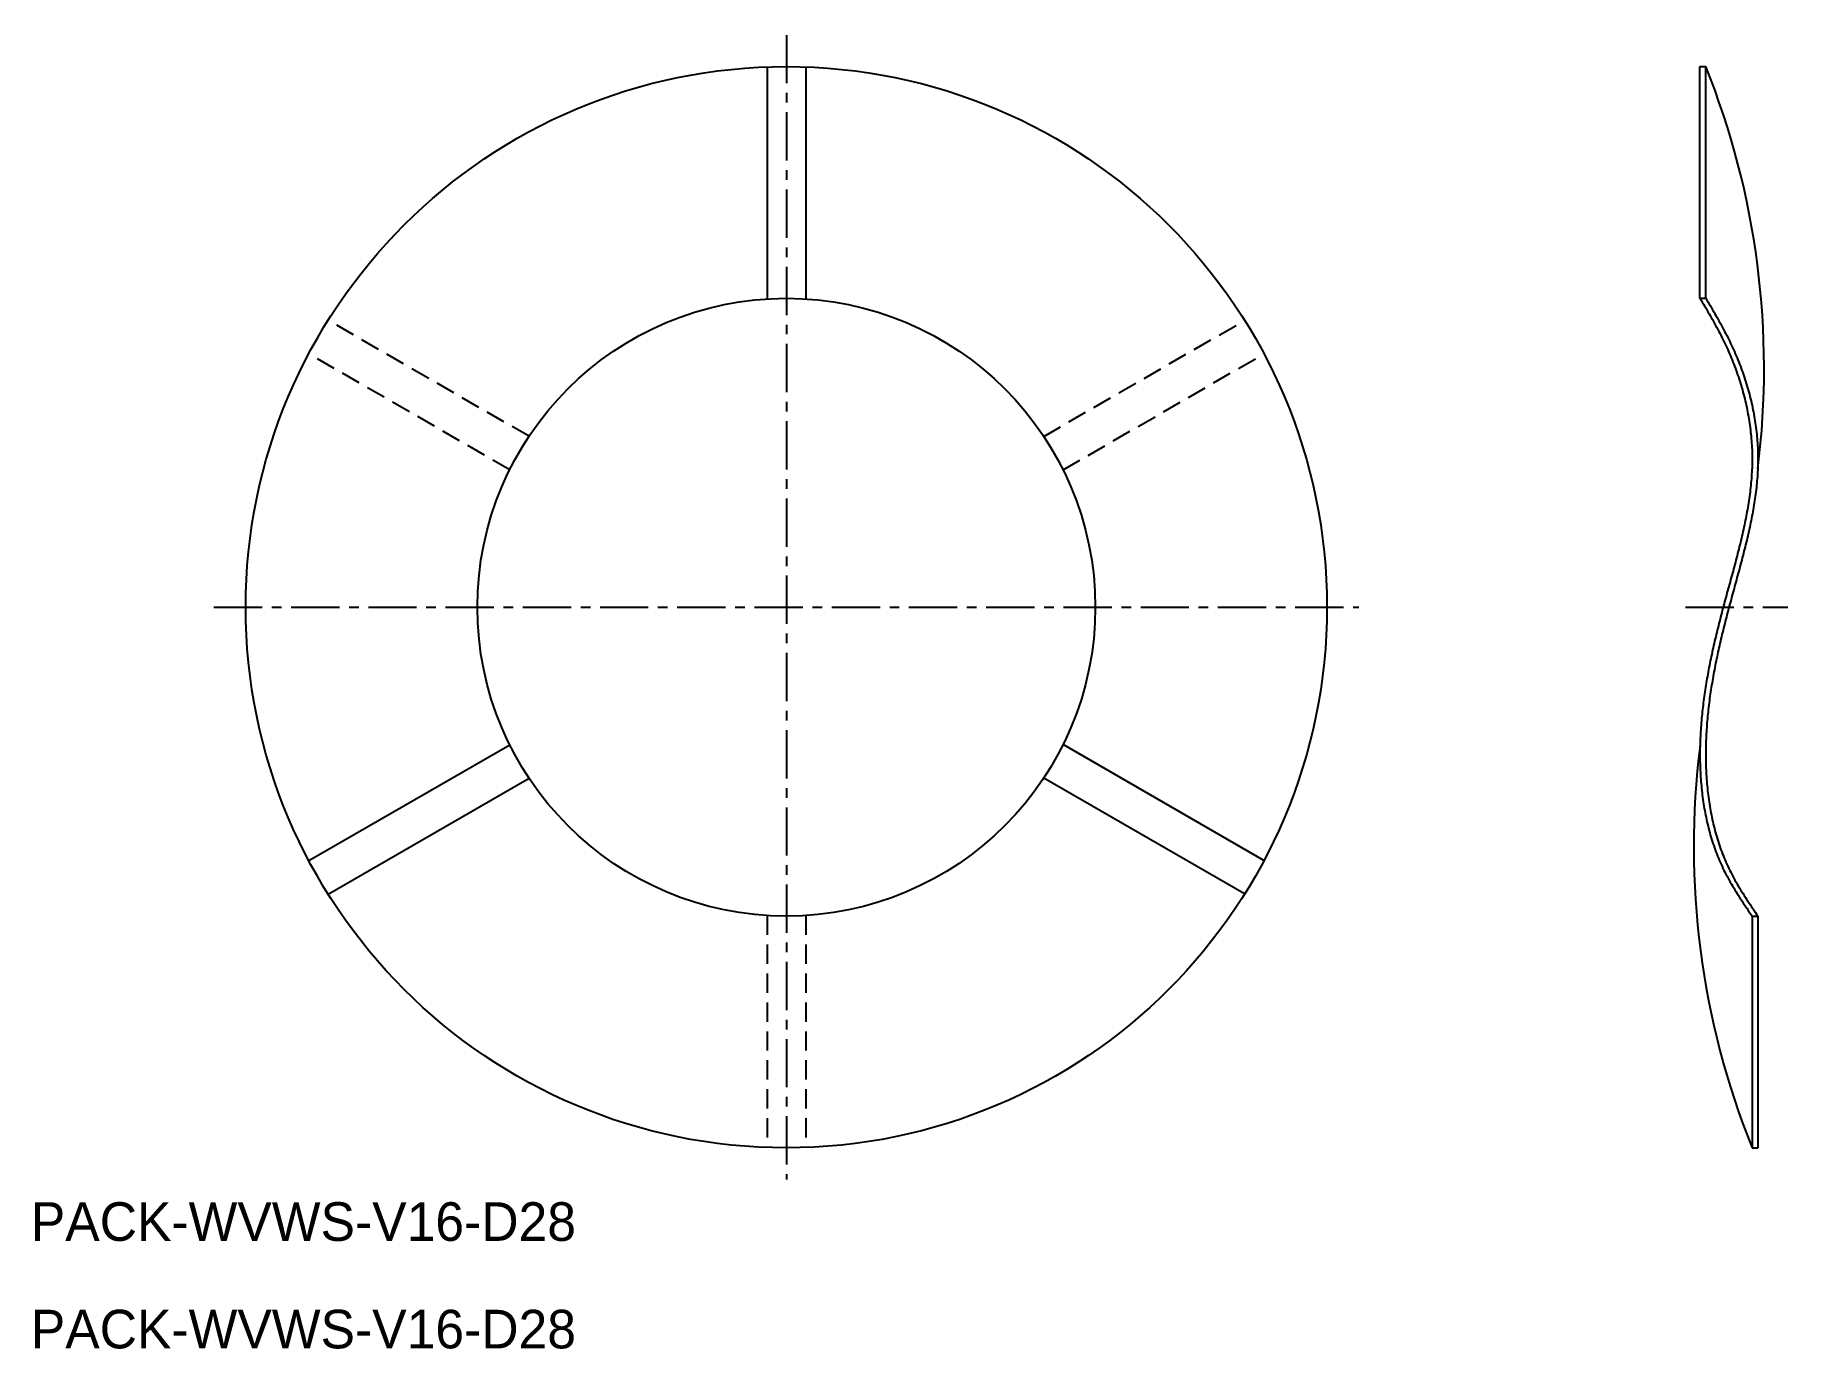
# Model space of a CAD drawing. Extents: x 71.8 to 117.2, y 14.3 to 48.3.
import ezdxf

# ---------------------------------------------------------------- set-up
doc = ezdxf.new("R2010")
doc.units = 0
doc.header["$MEASUREMENT"] = 0
doc.linetypes.add('CENTER', pattern=[2, 1.25, -0.25, 0.25, -0.25])
doc.linetypes.add('DASHED', pattern=[0.75, 0.5, -0.25])
doc.layers.get('0').update_dxf_attribs({"linetype": 'CONTINUOUS'})
doc.layers.add('CENTER', color=1, linetype='CENTER')

msp = doc.modelspace()

# ---------------------------------------------------------------- linework, layer by layer
at = {"color": 7, "linetype": 'Continuous'}
for p, q in [((90.767, 47.475), (90.767, 41.469)), ((91.767, 47.475), (91.767, 41.468)), ((114.924, 47.484), (115.074, 47.484)), ((114.924, 41.484), (114.924, 47.484)), ((115.074, 41.484), (115.074, 47.484)), ((114.924, 41.484), (115.074, 41.484)), ((78.898, 26.921), (84.1, 29.924)), ((103.632, 26.923), (98.43, 29.926)), ((79.398, 26.055), (84.6, 29.058)), ((103.132, 26.057), (97.93, 29.06)), ((116.274, 25.484), (116.274, 19.484)), ((116.274, 25.484), (116.424, 25.484)), ((116.424, 25.484), (116.424, 19.484)), ((116.274, 19.484), (116.424, 19.484))]:
    msp.add_line(p, q, dxfattribs=at)
at = {"color": 3, "linetype": 'DASHED'}
for p, q in [((84.6, 37.91), (79.398, 40.914)), ((97.93, 37.908), (103.132, 40.912)), ((84.1, 37.044), (78.898, 40.048)), ((98.43, 37.042), (103.632, 40.046)), ((90.767, 25.5), (90.767, 19.493)), ((91.767, 25.5), (91.767, 19.493))]:
    msp.add_line(p, q, dxfattribs=at)
at = {"color": 7}
for points in [[(114.924, 41.484, 0), (114.953, 41.434, 0), (114.983, 41.385, 0), (115.012, 41.335, 0), (115.042, 41.285, 0), (115.071, 41.235, 0), (115.1, 41.185, 0), (115.129, 41.135, 0), (115.158, 41.085, 0), (115.187, 41.035, 0), (115.216, 40.984, 0), (115.245, 40.934, 0), (115.273, 40.883, 0), (115.301, 40.833, 0), (115.329, 40.782, 0), (115.357, 40.731, 0), (115.384, 40.68, 0), (115.411, 40.628, 0), (115.438, 40.577, 0), (115.465, 40.525, 0), (115.491, 40.473, 0), (115.517, 40.421, 0), (115.543, 40.369, 0), (115.568, 40.316, 0), (115.593, 40.263, 0), (115.617, 40.21, 0), (115.641, 40.157, 0), (115.665, 40.103, 0), (115.688, 40.05, 0), (115.711, 39.996, 0), (115.733, 39.942, 0), (115.756, 39.887, 0), (115.777, 39.833, 0), (115.799, 39.778, 0), (115.819, 39.723, 0), (115.84, 39.668, 0), (115.86, 39.613, 0), (115.88, 39.558, 0), (115.899, 39.502, 0), (115.918, 39.447, 0), (115.936, 39.391, 0), (115.954, 39.335, 0), (115.971, 39.279, 0), (115.988, 39.223, 0), (116.005, 39.166, 0), (116.021, 39.11, 0), (116.037, 39.053, 0), (116.052, 38.997, 0), (116.067, 38.94, 0), (116.081, 38.883, 0), (116.095, 38.826, 0), (116.108, 38.769, 0), (116.121, 38.712, 0), (116.133, 38.655, 0), (116.145, 38.597, 0), (116.156, 38.54, 0), (116.167, 38.483, 0), (116.178, 38.425, 0), (116.188, 38.368, 0), (116.197, 38.31, 0), (116.206, 38.253, 0), (116.214, 38.195, 0), (116.222, 38.137, 0), (116.229, 38.08, 0), (116.236, 38.022, 0), (116.242, 37.964, 0), (116.248, 37.906, 0), (116.253, 37.849, 0), (116.258, 37.791, 0), (116.262, 37.733, 0), (116.266, 37.675, 0), (116.269, 37.617, 0), (116.271, 37.56, 0), (116.273, 37.502, 0), (116.274, 37.444, 0), (116.275, 37.387, 0), (116.275, 37.329, 0), (116.275, 37.272, 0), (116.274, 37.214, 0), (116.273, 37.157, 0), (116.271, 37.099, 0), (116.269, 37.042, 0), (116.266, 36.984, 0), (116.262, 36.927, 0), (116.259, 36.869, 0), (116.254, 36.812, 0), (116.25, 36.755, 0), (116.244, 36.697, 0), (116.239, 36.64, 0), (116.233, 36.583, 0), (116.226, 36.526, 0), (116.219, 36.468, 0), (116.212, 36.411, 0), (116.204, 36.354, 0), (116.196, 36.297, 0), (116.188, 36.24, 0), (116.179, 36.183, 0), (116.17, 36.126, 0), (116.161, 36.069, 0), (116.151, 36.011, 0), (116.141, 35.955, 0), (116.13, 35.898, 0), (116.119, 35.84, 0), (116.108, 35.783, 0), (116.097, 35.727, 0), (116.085, 35.67, 0), (116.074, 35.613, 0), (116.061, 35.556, 0), (116.049, 35.499, 0), (116.036, 35.442, 0), (116.024, 35.385, 0), (116.01, 35.328, 0), (115.997, 35.271, 0), (115.984, 35.215, 0), (115.97, 35.158, 0), (115.956, 35.101, 0), (115.942, 35.044, 0), (115.928, 34.987, 0), (115.913, 34.931, 0), (115.899, 34.874, 0), (115.884, 34.817, 0), (115.87, 34.76, 0), (115.855, 34.704, 0), (115.84, 34.647, 0), (115.825, 34.59, 0), (115.809, 34.533, 0), (115.794, 34.477, 0), (115.779, 34.42, 0), (115.763, 34.363, 0), (115.748, 34.306, 0), (115.732, 34.25, 0), (115.717, 34.193, 0), (115.701, 34.136, 0), (115.686, 34.08, 0), (115.67, 34.023, 0), (115.655, 33.966, 0), (115.639, 33.91, 0), (115.623, 33.853, 0), (115.608, 33.796, 0), (115.592, 33.739, 0), (115.577, 33.683, 0), (115.562, 33.626, 0), (115.546, 33.569, 0), (115.531, 33.513, 0), (115.516, 33.456, 0), (115.501, 33.399, 0), (115.486, 33.343, 0), (115.471, 33.286, 0), (115.457, 33.229, 0), (115.442, 33.172, 0), (115.428, 33.115, 0), (115.413, 33.059, 0), (115.399, 33.002, 0), (115.385, 32.945, 0), (115.371, 32.888, 0), (115.357, 32.832, 0), (115.343, 32.775, 0), (115.33, 32.718, 0), (115.316, 32.661, 0), (115.303, 32.604, 0), (115.29, 32.547, 0), (115.277, 32.491, 0), (115.264, 32.434, 0), (115.251, 32.377, 0), (115.239, 32.32, 0), (115.227, 32.263, 0), (115.215, 32.206, 0), (115.203, 32.149, 0), (115.191, 32.092, 0), (115.179, 32.035, 0), (115.168, 31.978, 0), (115.157, 31.921, 0), (115.146, 31.864, 0), (115.135, 31.807, 0), (115.125, 31.75, 0), (115.115, 31.693, 0), (115.104, 31.636, 0), (115.095, 31.578, 0), (115.085, 31.521, 0), (115.076, 31.464, 0), (115.066, 31.407, 0), (115.057, 31.349, 0), (115.049, 31.292, 0), (115.04, 31.235, 0), (115.032, 31.177, 0), (115.024, 31.12, 0), (115.017, 31.063, 0), (115.009, 31.005, 0), (115.002, 30.948, 0), (114.995, 30.89, 0), (114.989, 30.833, 0), (114.982, 30.775, 0), (114.976, 30.718, 0), (114.971, 30.66, 0), (114.965, 30.602, 0), (114.96, 30.544, 0), (114.955, 30.487, 0), (114.951, 30.429, 0), (114.947, 30.371, 0), (114.943, 30.313, 0), (114.939, 30.256, 0), (114.936, 30.198, 0), (114.933, 30.14, 0), (114.93, 30.082, 0), (114.928, 30.024, 0), (114.926, 29.966, 0), (114.925, 29.907, 0), (114.923, 29.849, 0), (114.922, 29.791, 0), (114.922, 29.733, 0), (114.922, 29.675, 0), (114.922, 29.616, 0), (114.922, 29.558, 0), (114.923, 29.5, 0), (114.925, 29.441, 0), (114.926, 29.383, 0), (114.928, 29.324, 0), (114.931, 29.265, 0), (114.934, 29.207, 0), (114.937, 29.148, 0), (114.94, 29.09, 0), (114.944, 29.031, 0), (114.949, 28.973, 0), (114.954, 28.914, 0), (114.959, 28.856, 0), (114.965, 28.797, 0), (114.971, 28.739, 0), (114.977, 28.68, 0), (114.984, 28.622, 0), (114.992, 28.564, 0), (115, 28.505, 0), (115.008, 28.447, 0), (115.017, 28.389, 0), (115.026, 28.331, 0), (115.036, 28.273, 0), (115.046, 28.215, 0), (115.057, 28.158, 0), (115.068, 28.1, 0), (115.08, 28.043, 0), (115.092, 27.986, 0), (115.105, 27.928, 0), (115.118, 27.872, 0), (115.132, 27.815, 0), (115.146, 27.758, 0), (115.16, 27.701, 0), (115.176, 27.645, 0), (115.191, 27.589, 0), (115.208, 27.533, 0), (115.225, 27.477, 0), (115.242, 27.422, 0), (115.26, 27.366, 0), (115.278, 27.311, 0), (115.297, 27.256, 0), (115.317, 27.202, 0), (115.337, 27.147, 0), (115.358, 27.093, 0), (115.379, 27.039, 0), (115.401, 26.985, 0), (115.423, 26.932, 0), (115.446, 26.879, 0), (115.47, 26.826, 0), (115.494, 26.774, 0), (115.519, 26.721, 0), (115.544, 26.669, 0), (115.57, 26.618, 0), (115.597, 26.567, 0), (115.624, 26.515, 0), (115.651, 26.465, 0), (115.679, 26.414, 0), (115.708, 26.364, 0), (115.737, 26.314, 0), (115.766, 26.264, 0), (115.796, 26.214, 0), (115.826, 26.165, 0), (115.857, 26.115, 0), (115.888, 26.066, 0), (115.919, 26.017, 0), (115.95, 25.968, 0), (115.982, 25.919, 0), (116.014, 25.871, 0), (116.046, 25.822, 0), (116.078, 25.774, 0), (116.11, 25.725, 0), (116.143, 25.677, 0), (116.175, 25.629, 0), (116.208, 25.581, 0), (116.241, 25.532, 0), (116.274, 25.484, 0)], [(115.074, 41.484, 0), (115.103, 41.434, 0), (115.133, 41.385, 0), (115.162, 41.335, 0), (115.192, 41.285, 0), (115.221, 41.235, 0), (115.25, 41.185, 0), (115.279, 41.135, 0), (115.308, 41.085, 0), (115.337, 41.035, 0), (115.366, 40.984, 0), (115.395, 40.934, 0), (115.423, 40.883, 0), (115.451, 40.833, 0), (115.479, 40.782, 0), (115.507, 40.731, 0), (115.534, 40.68, 0), (115.561, 40.628, 0), (115.588, 40.577, 0), (115.615, 40.525, 0), (115.641, 40.473, 0), (115.667, 40.421, 0), (115.693, 40.369, 0), (115.718, 40.316, 0), (115.743, 40.263, 0), (115.767, 40.21, 0), (115.791, 40.157, 0), (115.815, 40.103, 0), (115.838, 40.05, 0), (115.861, 39.996, 0), (115.883, 39.942, 0), (115.906, 39.887, 0), (115.927, 39.833, 0), (115.949, 39.778, 0), (115.969, 39.723, 0), (115.99, 39.668, 0), (116.01, 39.613, 0), (116.03, 39.558, 0), (116.049, 39.502, 0), (116.068, 39.447, 0), (116.086, 39.391, 0), (116.104, 39.335, 0), (116.121, 39.279, 0), (116.138, 39.223, 0), (116.155, 39.166, 0), (116.171, 39.11, 0), (116.187, 39.053, 0), (116.202, 38.997, 0), (116.217, 38.94, 0), (116.231, 38.883, 0), (116.245, 38.826, 0), (116.258, 38.769, 0), (116.271, 38.712, 0), (116.283, 38.655, 0), (116.295, 38.597, 0), (116.306, 38.54, 0), (116.317, 38.483, 0), (116.328, 38.425, 0), (116.338, 38.368, 0), (116.347, 38.31, 0), (116.356, 38.253, 0), (116.364, 38.195, 0), (116.372, 38.137, 0), (116.379, 38.08, 0), (116.386, 38.022, 0), (116.392, 37.964, 0), (116.398, 37.906, 0), (116.403, 37.849, 0), (116.408, 37.791, 0), (116.412, 37.733, 0), (116.416, 37.675, 0), (116.419, 37.617, 0), (116.421, 37.56, 0), (116.423, 37.502, 0), (116.424, 37.444, 0), (116.425, 37.387, 0), (116.425, 37.329, 0), (116.425, 37.272, 0), (116.424, 37.214, 0), (116.423, 37.157, 0), (116.421, 37.099, 0), (116.419, 37.042, 0), (116.416, 36.984, 0), (116.412, 36.927, 0), (116.409, 36.869, 0), (116.404, 36.812, 0), (116.4, 36.755, 0), (116.394, 36.697, 0), (116.389, 36.64, 0), (116.383, 36.583, 0), (116.376, 36.526, 0), (116.369, 36.468, 0), (116.362, 36.411, 0), (116.354, 36.354, 0), (116.346, 36.297, 0), (116.338, 36.24, 0), (116.329, 36.183, 0), (116.32, 36.126, 0), (116.311, 36.069, 0), (116.301, 36.011, 0), (116.291, 35.955, 0), (116.28, 35.898, 0), (116.269, 35.84, 0), (116.258, 35.783, 0), (116.247, 35.727, 0), (116.235, 35.67, 0), (116.224, 35.613, 0), (116.211, 35.556, 0), (116.199, 35.499, 0), (116.186, 35.442, 0), (116.174, 35.385, 0), (116.16, 35.328, 0), (116.147, 35.271, 0), (116.134, 35.215, 0), (116.12, 35.158, 0), (116.106, 35.101, 0), (116.092, 35.044, 0), (116.078, 34.987, 0), (116.063, 34.931, 0), (116.049, 34.874, 0), (116.034, 34.817, 0), (116.02, 34.76, 0), (116.005, 34.704, 0), (115.99, 34.647, 0), (115.975, 34.59, 0), (115.959, 34.533, 0), (115.944, 34.477, 0), (115.929, 34.42, 0), (115.913, 34.363, 0), (115.898, 34.306, 0), (115.882, 34.25, 0), (115.867, 34.193, 0), (115.851, 34.136, 0), (115.836, 34.08, 0), (115.82, 34.023, 0), (115.805, 33.966, 0), (115.789, 33.91, 0), (115.773, 33.853, 0), (115.758, 33.796, 0), (115.742, 33.739, 0), (115.727, 33.683, 0), (115.712, 33.626, 0), (115.696, 33.569, 0), (115.681, 33.513, 0), (115.666, 33.456, 0), (115.651, 33.399, 0), (115.636, 33.343, 0), (115.621, 33.286, 0), (115.607, 33.229, 0), (115.592, 33.172, 0), (115.578, 33.115, 0), (115.563, 33.059, 0), (115.549, 33.002, 0), (115.535, 32.945, 0), (115.521, 32.888, 0), (115.507, 32.832, 0), (115.493, 32.775, 0), (115.48, 32.718, 0), (115.466, 32.661, 0), (115.453, 32.604, 0), (115.44, 32.547, 0), (115.427, 32.491, 0), (115.414, 32.434, 0), (115.401, 32.377, 0), (115.389, 32.32, 0), (115.377, 32.263, 0), (115.365, 32.206, 0), (115.353, 32.149, 0), (115.341, 32.092, 0), (115.329, 32.035, 0), (115.318, 31.978, 0), (115.307, 31.921, 0), (115.296, 31.864, 0), (115.285, 31.807, 0), (115.275, 31.75, 0), (115.265, 31.693, 0), (115.254, 31.636, 0), (115.245, 31.578, 0), (115.235, 31.521, 0), (115.226, 31.464, 0), (115.216, 31.407, 0), (115.207, 31.349, 0), (115.199, 31.292, 0), (115.19, 31.235, 0), (115.182, 31.177, 0), (115.174, 31.12, 0), (115.167, 31.063, 0), (115.159, 31.005, 0), (115.152, 30.948, 0), (115.145, 30.89, 0), (115.139, 30.833, 0), (115.132, 30.775, 0), (115.126, 30.718, 0), (115.121, 30.66, 0), (115.115, 30.602, 0), (115.11, 30.544, 0), (115.105, 30.487, 0), (115.101, 30.429, 0), (115.097, 30.371, 0), (115.093, 30.313, 0), (115.089, 30.256, 0), (115.086, 30.198, 0), (115.083, 30.14, 0), (115.08, 30.082, 0), (115.078, 30.024, 0), (115.076, 29.966, 0), (115.075, 29.907, 0), (115.073, 29.849, 0), (115.072, 29.791, 0), (115.072, 29.733, 0), (115.072, 29.675, 0), (115.072, 29.616, 0), (115.072, 29.558, 0), (115.073, 29.5, 0), (115.075, 29.441, 0), (115.076, 29.383, 0), (115.078, 29.324, 0), (115.081, 29.265, 0), (115.084, 29.207, 0), (115.087, 29.148, 0), (115.09, 29.09, 0), (115.094, 29.031, 0), (115.099, 28.973, 0), (115.104, 28.914, 0), (115.109, 28.856, 0), (115.115, 28.797, 0), (115.121, 28.739, 0), (115.127, 28.68, 0), (115.134, 28.622, 0), (115.142, 28.564, 0), (115.15, 28.505, 0), (115.158, 28.447, 0), (115.167, 28.389, 0), (115.176, 28.331, 0), (115.186, 28.273, 0), (115.196, 28.215, 0), (115.207, 28.158, 0), (115.218, 28.1, 0), (115.23, 28.043, 0), (115.242, 27.986, 0), (115.255, 27.928, 0), (115.268, 27.872, 0), (115.282, 27.815, 0), (115.296, 27.758, 0), (115.31, 27.701, 0), (115.326, 27.645, 0), (115.341, 27.589, 0), (115.358, 27.533, 0), (115.375, 27.477, 0), (115.392, 27.422, 0), (115.41, 27.366, 0), (115.428, 27.311, 0), (115.447, 27.256, 0), (115.467, 27.202, 0), (115.487, 27.147, 0), (115.508, 27.093, 0), (115.529, 27.039, 0), (115.551, 26.985, 0), (115.573, 26.932, 0), (115.596, 26.879, 0), (115.62, 26.826, 0), (115.644, 26.774, 0), (115.669, 26.721, 0), (115.694, 26.669, 0), (115.72, 26.618, 0), (115.747, 26.567, 0), (115.774, 26.515, 0), (115.801, 26.465, 0), (115.829, 26.414, 0), (115.858, 26.364, 0), (115.887, 26.314, 0), (115.916, 26.264, 0), (115.946, 26.214, 0), (115.976, 26.165, 0), (116.007, 26.115, 0), (116.038, 26.066, 0), (116.069, 26.017, 0), (116.1, 25.968, 0), (116.132, 25.919, 0), (116.164, 25.871, 0), (116.196, 25.822, 0), (116.228, 25.774, 0), (116.26, 25.725, 0), (116.293, 25.677, 0), (116.325, 25.629, 0), (116.358, 25.581, 0), (116.391, 25.532, 0), (116.424, 25.484, 0)]]:
    msp.add_polyline3d(points, dxfattribs=at)
at = {"color": 7, "linetype": 'Continuous'}
for radius in [14, 8]:
    msp.add_circle((91.264, 33.484), radius, dxfattribs=at)
for centre, start, end in [((95.657, 39.68), 352.8368, 21.8969), ((135.69, 27.288), 172.8368, 201.8969)]:
    msp.add_arc(centre, 20.927, start, end, dxfattribs=at)
at = {"layer": 'CENTER', "color": 1, "linetype": 'CENTER'}
for p, q in [((91.267, 48.301), (91.267, 18.667)), ((76.44, 33.484), (106.093, 33.484)), ((114.548, 33.484), (117.201, 33.484))]:
    msp.add_line(p, q, dxfattribs=at)

# ---------------------------------------------------------------- texts
at = {"color": 7, "linetype": 'Continuous'}
for p in [(71.699, 17.074), (71.699, 14.289)]:
    msp.add_text('PACK-WVWS-V16-D28', height=1, dxfattribs=at).set_placement(p)

doc.saveas('drawing.dxf')
